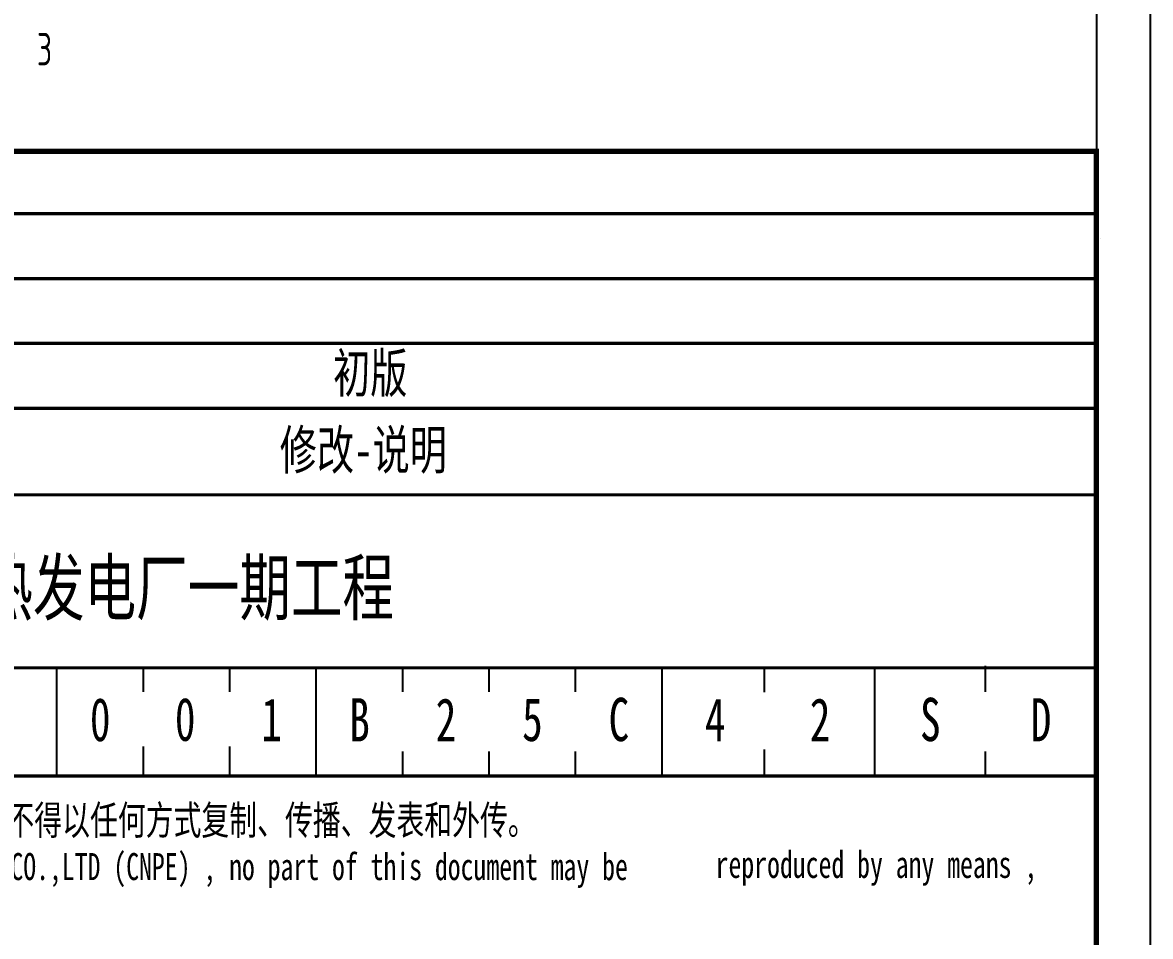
# Model space of a CAD drawing. Extents: x 214073 to 274589, y -287361 to -130190.
# Drawn here: x 223330 to 228549, y -141903 to -137677 of the extents above; entities that cross this region are included whole.
import ezdxf

# ---------------------------------------------------------------- set-up
doc = ezdxf.new("R2010")
doc.units = 0
doc.header["$LTSCALE"] = 500
doc.header["$MEASUREMENT"] = 0
doc.layers.get('0').update_dxf_attribs({"linetype": 'CONTINUOUS'})
for name, color, linetype in [('1', 7, 'CONTINUOUS'), ('TEXT', 7, 'CONTINUOUS'), ('TK', 7, 'CONTINUOUS')]:
    doc.layers.add(name, color=color, linetype=linetype)
doc.layers.add('_TSZ_PLOT_MARK', color=1, linetype='CONTINUOUS', plot=False)
doc.styles.add('TSSD_Dimension', font='Tssdeng.shx', dxfattribs={"width": 0.7, "bigfont": 'tssdchn.shx'})
doc.styles.add('宋体', font='', dxfattribs={"width": 0.7})
doc.styles.get('宋体').set_extended_font_data('SimSun')

msp = doc.modelspace()

# ---------------------------------------------------------------- linework, layer by layer
at = {"layer": '1'}
for p, q in [((228299.3, -141858), (228299.3, -138272.6)), ((223489.4, -141160.7), (223489.4, -140660.7)), ((223889.4, -140772.6), (223889.4, -140660.7)), ((224289.4, -140772.6), (224289.4, -140660.7)), ((224689.4, -141160.7), (224689.4, -140660.7)), ((225089.4, -140772.6), (225089.4, -140660.7)), ((225489.4, -140772.6), (225489.4, -140660.7)), ((225889.4, -140772.6), (225889.4, -140660.7)), ((226289.4, -141160.7), (226289.4, -140660.7)), ((226763.9, -140773.1), (226763.9, -140660.7)), ((227274, -141163.7), (227274, -140663.7)), ((227786.3, -140772.6), (227786.3, -140652.1)), ((223889.4, -141160.7), (223889.4, -141024.9)), ((224289.4, -141160.7), (224289.4, -141024.9)), ((225089.4, -141160.7), (225089.4, -141047.4)), ((225489.4, -141160.7), (225489.4, -141047.4)), ((225889.4, -141160.7), (225889.4, -141047.4)), ((226763.9, -141156), (226763.9, -141038.8)), ((227786.3, -141160.7), (227786.3, -141047.4)), ((228289.4, -141160.7), (219289.4, -141160.7))]:
    msp.add_line(p, q, dxfattribs=at)
at = {"layer": '1', "color": 7}
msp.add_line((228316.2, -138677.2), (228316.2, -138677.2), dxfattribs=at)
msp.add_line((228316.2, -138677.2), (228316.2, -138677.2), dxfattribs=at)
msp.add_line((228316.2, -138677.2), (228316.2, -138677.2), dxfattribs=at)
msp.add_line((228316.2, -138677.2), (228316.2, -138677.2), dxfattribs=at)
at = {"layer": '1', "color": 7, "const_width": 25}
msp.add_lwpolyline([(219299.3, -144860.7), (228299.3, -144860.7), (228299.3, -138272.6), (219299.3, -138272.6)], close=True, dxfattribs=at)
at = {"layer": '1', "color": 7, "const_width": 15}
for points in [[(219289.4, -138560.7), (228289.4, -138560.7)], [(219289.4, -138860.7), (228289.4, -138860.7)], [(219289.4, -139160.7), (228289.4, -139160.7)], [(219289.4, -139460.7), (228289.4, -139460.7)], [(219289.4, -139860.7), (228289.4, -139860.7)], [(219289.4, -140660.7), (228289.4, -140660.7)], [(219289.4, -141160.7), (228289.4, -141160.7)], [(219299.3, -141160.7), (228299.3, -141160.7)]]:
    msp.add_lwpolyline(points, dxfattribs=at)
at = {"layer": '_TSZ_PLOT_MARK'}
msp.add_lwpolyline([(218049.3, -145110.7), (228549.3, -145110.7), (228549.3, -130260.7), (218049.3, -130260.7)], close=True, dxfattribs=at)
msp.add_lwpolyline([(218049.3, -145110.7), (228549.3, -145110.7), (228549.3, -130260.7), (218049.3, -130260.7)], close=True, dxfattribs=at)
msp.add_lwpolyline([(218049.3, -145110.7), (228549.3, -145110.7), (228549.3, -130260.7), (218049.3, -130260.7)], close=True, dxfattribs=at)
msp.add_lwpolyline([(218049.3, -145110.7), (228549.3, -145110.7), (228549.3, -130260.7), (218049.3, -130260.7)], close=True, dxfattribs=at)
at = {"layer": 'TK'}
msp.add_lwpolyline([(219299.3, -130510.7), (228299.3, -130510.7), (228299.3, -144860.7), (219299.3, -144860.7)], close=True, dxfattribs=at)

# ---------------------------------------------------------------- texts
at = {"color": 0, "linetype": 'Continuous', "style": '宋体', "width": 0.7}
msp.add_text('江苏徐圩核能供热发电厂一期工程', height=250, dxfattribs=at).set_placement((221468.8, -140414.4))
at = {"linetype": 'Continuous', "char_height": 200, "attachment_point": 5, "style": '宋体'}
for s, insert in [('0', (223689.7, -140901.2)), ('B', (224889.7, -140901.2)), ('2', (225289.7, -140901.2)), ('5', (225689.7, -140901.2)), ('C', (226089.7, -140901.2)), ('2', (227020.7, -140901.2)), ('S', (227530.8, -140901.2)), ('D', (228043.1, -140901.2)), ('4', (226535.4, -140901.2))]:
    msp.add_mtext_dynamic_manual_height_columns(s, width=6.76, gutter_width=1, heights=[0], dxfattribs=dict(at, insert=insert))
at = {"color": 4, "linetype": 'Continuous', "char_height": 200, "attachment_point": 5, "style": '宋体'}
for s, width, insert in [('0', 100, (224082.9, -140900.2)), ('1', 200, (224482.9, -140900.2))]:
    msp.add_mtext_dynamic_manual_height_columns(s, width=width, gutter_width=1, heights=[0], dxfattribs=dict(at, insert=insert))
at = {"layer": '1', "color": 0, "style": '宋体', "width": 0.7}
msp.add_text('初版', height=180.2, dxfattribs=at).set_placement((224767.3, -139387.9))
at = {"layer": '1', "color": 7, "style": '宋体', "width": 0.7}
msp.add_text('修改-说明', height=180, dxfattribs=at).set_placement((224520.5, -139742.5))
at = {"layer": '1', "color": 7, "ltscale": 0.8, "style": '宋体', "width": 0.7}
for s, height, p in [('本文件产权属中国核电工程有限公司（CNPE）所有，未经书面许可，不得以任何方式复制、传播、发表和外传。', 135, (219389.4, -141432.7)), ('This document is the property of China Nuclear Power Engineering CO.,LTD (CNPE) , no part of this document may be', 125, (219405.1, -141642.5)), ('reproduced by any means , ', 125, (226537.4, -141632.4))]:
    msp.add_text(s, height=height, dxfattribs=at).set_placement(p)
at = {"layer": 'TEXT', "style": 'TSSD_Dimension', "width": 0.7}
msp.add_text('3', height=150, dxfattribs=at).set_placement((223396.8, -137874.7))

doc.saveas('drawing.dxf')
